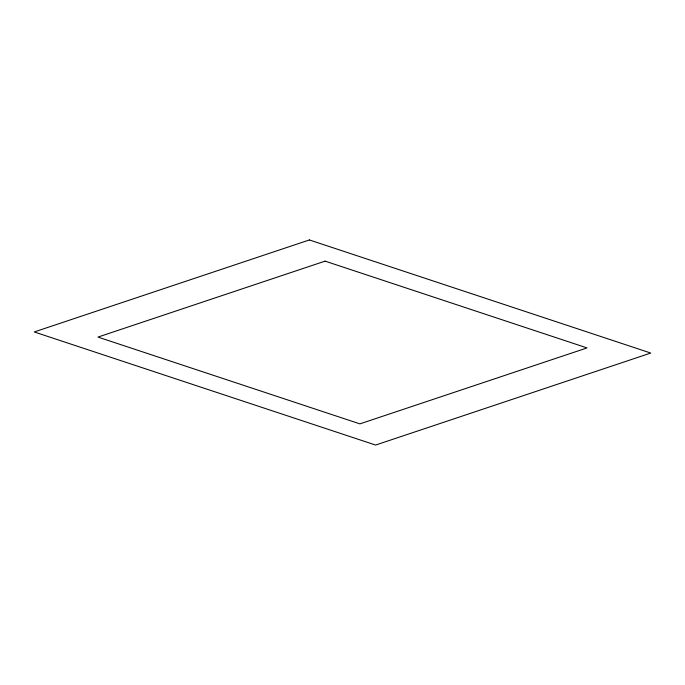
<?xml version="1.0" encoding="UTF-8"?>
<svg xmlns="http://www.w3.org/2000/svg" width="685" height="685" viewBox="0 0 685 685"><rect width="100%" height="100%" fill="white"/><g stroke="black" fill="none" stroke-linecap="round" stroke-linejoin="round"><path stroke-width="1.03" d="M309.389 239.947L34.25 331.951L375.611 445.053L650.75 353.049L309.389 239.947M325.092 261.131L97.964 337.08L359.908 423.869L587.036 347.92L325.092 261.131"/></g></svg>
